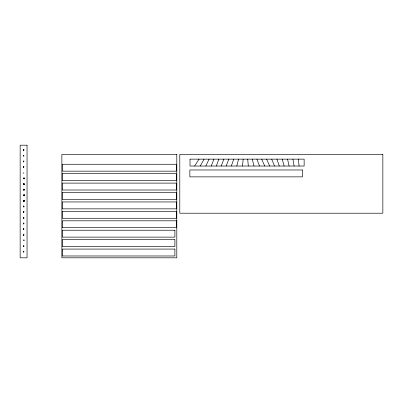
<?xml version="1.0" encoding="UTF-8"?>
<svg xmlns="http://www.w3.org/2000/svg" width="403" height="403" viewBox="0 0 403 403"><rect width="100%" height="100%" fill="white"/><g stroke="black" fill="none" stroke-linecap="round" stroke-linejoin="round"><path stroke-width="0.6" d="M23.455 223.453L23.52 223.146M23.47 235.11L24.039 235.281L23.329 235.226M24.049 218.053C23.309 219.418 23.344 216.703 23.802 217.343M24.049 223.685C23.319 225.055 23.344 222.35 23.802 222.97M24.467 189.375L24.271 189.632M23.984 251.265L23.757 251.558M23.424 155.89L23.465 155.316L23.994 155.316L23.555 155.77M23.424 161.517L23.465 160.943L23.994 160.943L23.555 161.396M242.505 166.036L243.175 159.14M23.963 184.438L24.528 184.609L23.822 184.554M236.788 166.036L238.551 159.14M23.858 206.84C22.346 204.633 25.334 207.122 23.57 207.046M231.317 166.036L233.775 159.14M216.33 166.036L218.869 159.14M221.242 166.036L223.846 159.14M226.169 166.036L228.849 159.14M211.212 166.036L213.958 159.14M23.696 167.054L23.54 167.472A1.602 1.602 0 0 0 23.485 167.719L23.626 167.719A1.572 1.572 0 0 1 23.666 167.512L23.792 166.862M23.963 211.837L23.666 212.557A1.572 1.572 0 0 0 23.626 212.769L23.485 212.769A1.602 1.602 0 0 1 23.525 212.557L23.767 211.953M205.842 166.036L209.051 159.14M23.792 149.976L23.535 150.601A1.602 1.602 0 0 0 23.485 150.838L23.626 150.838A1.572 1.572 0 0 1 23.666 150.626L23.963 149.906M23.52 217.514L23.722 217.68M200.271 166.036L204.089 159.14M23.984 184.383L24.477 183.677L23.868 183.692M23.49 235.055C24.397 234.677 23.732 233.599 23.374 234.365M23.515 223.509C24.659 223.514 22.89 224.32 23.722 223.312M194.594 166.036L199.067 159.14M24.054 195.259L24.271 194.921L24.271 195.48L23.878 195.48M23.515 229.05L23.737 228.703L23.737 229.267L23.344 229.267M24.039 200.906L24.266 200.553L24.266 201.117L23.878 201.117M23.782 156.47L23.641 156.374M23.782 162.097L23.641 162.001M24.225 190.251L23.848 190.06L24.115 190.151M23.717 252.172L23.359 251.976L23.626 252.071M23.666 250.993C23.565 251.044 23.717 251.477 23.893 251.85M24.15 189.072C24.014 189.163 24.23 189.536 24.376 189.929M23.888 149.81L23.309 149.689L24.039 149.765M23.888 166.691L23.309 166.57L24.039 166.646M23.485 177.804L23.535 178.982L23.404 177.985M24.371 177.804L24.422 178.982L24.291 177.985M23.379 183.436L23.429 184.609L23.298 183.617M23.394 189.067L23.445 190.241L23.314 189.249M23.364 194.699L23.414 195.873L23.283 194.881M23.364 200.331L23.409 201.505L23.278 200.513M23.883 211.736L23.309 211.62L24.039 211.696M23.928 239.735L23.979 240.908L23.848 239.916M23.621 155.88L23.913 156.122M23.621 161.507L23.913 161.749M266.62 159.14L269.678 166.036M261.683 159.14L264.721 166.036M271.703 159.14L274.498 166.036M256.902 159.14L259.517 166.036M276.901 159.14L279.309 166.036M282.191 159.14L284.175 166.036M252.263 159.14L254.021 166.036M287.541 159.14L289.107 166.036M292.931 159.14L294.089 166.036M298.341 159.14L299.102 166.036M247.714 159.14L248.303 166.036M23.374 245.618L23.938 245.492L23.465 246.384L24.039 246.535L23.329 246.48M62.274 211.384L62.274 218.28L176.398 218.28L176.398 211.384L62.274 211.384M62.274 192.533L62.274 199.43L176.398 199.43L176.398 192.533L62.274 192.533M62.269 173.683L62.269 180.584L176.398 180.584L176.398 173.688L62.269 173.683M190.014 159.14L190.014 166.036L304.139 166.036L304.139 159.14L190.014 159.14M23.913 218.048C23.641 218.955 23.248 217.282 23.913 218.038M23.439 206.321C23.999 207.172 23.893 205.429 23.439 206.321M23.903 173.018L23.439 173.018L23.898 173.053M24.185 194.866L24.18 194.876A1.718 1.718 0 0 0 24.261 194.725L24.397 195.873L23.727 195.601L24.165 194.901M24.185 200.498L23.727 201.238L24.397 201.505L24.256 200.356A1.718 1.718 0 0 1 24.185 200.498L24.18 200.508M23.656 228.647L23.198 229.388L23.868 229.66L23.727 228.506A1.718 1.718 0 0 1 23.656 228.647M27.046 145.186L20.15 145.186L20.15 257.814L27.046 257.814L27.046 145.186M176.801 154.379L61.871 154.379L61.871 257.814L176.801 257.814L176.801 154.379M382.85 154.379L179.793 154.379L179.793 213.212L382.85 213.212L382.85 154.379M176.398 164.263L62.269 164.263L62.269 171.159L176.398 171.159L176.398 164.263M302.492 169.97L189.858 169.97L189.858 176.867L302.492 176.867L302.492 169.97M176.398 183.113L62.274 183.113L62.274 190.009L176.398 190.009L176.398 183.113M176.398 201.958L62.274 201.958L62.274 208.86L176.398 208.855L176.398 201.958M176.398 220.809L62.274 220.809L62.274 227.705L176.398 227.705L176.398 220.809M174.902 230.234L62.274 230.234L62.274 237.13L174.902 237.13L174.902 230.234M174.902 239.659L62.274 239.659L62.274 246.55L174.902 246.55L174.902 239.659M174.902 249.079L62.274 249.079L62.274 255.976L174.902 255.976L174.902 249.079"/></g></svg>
